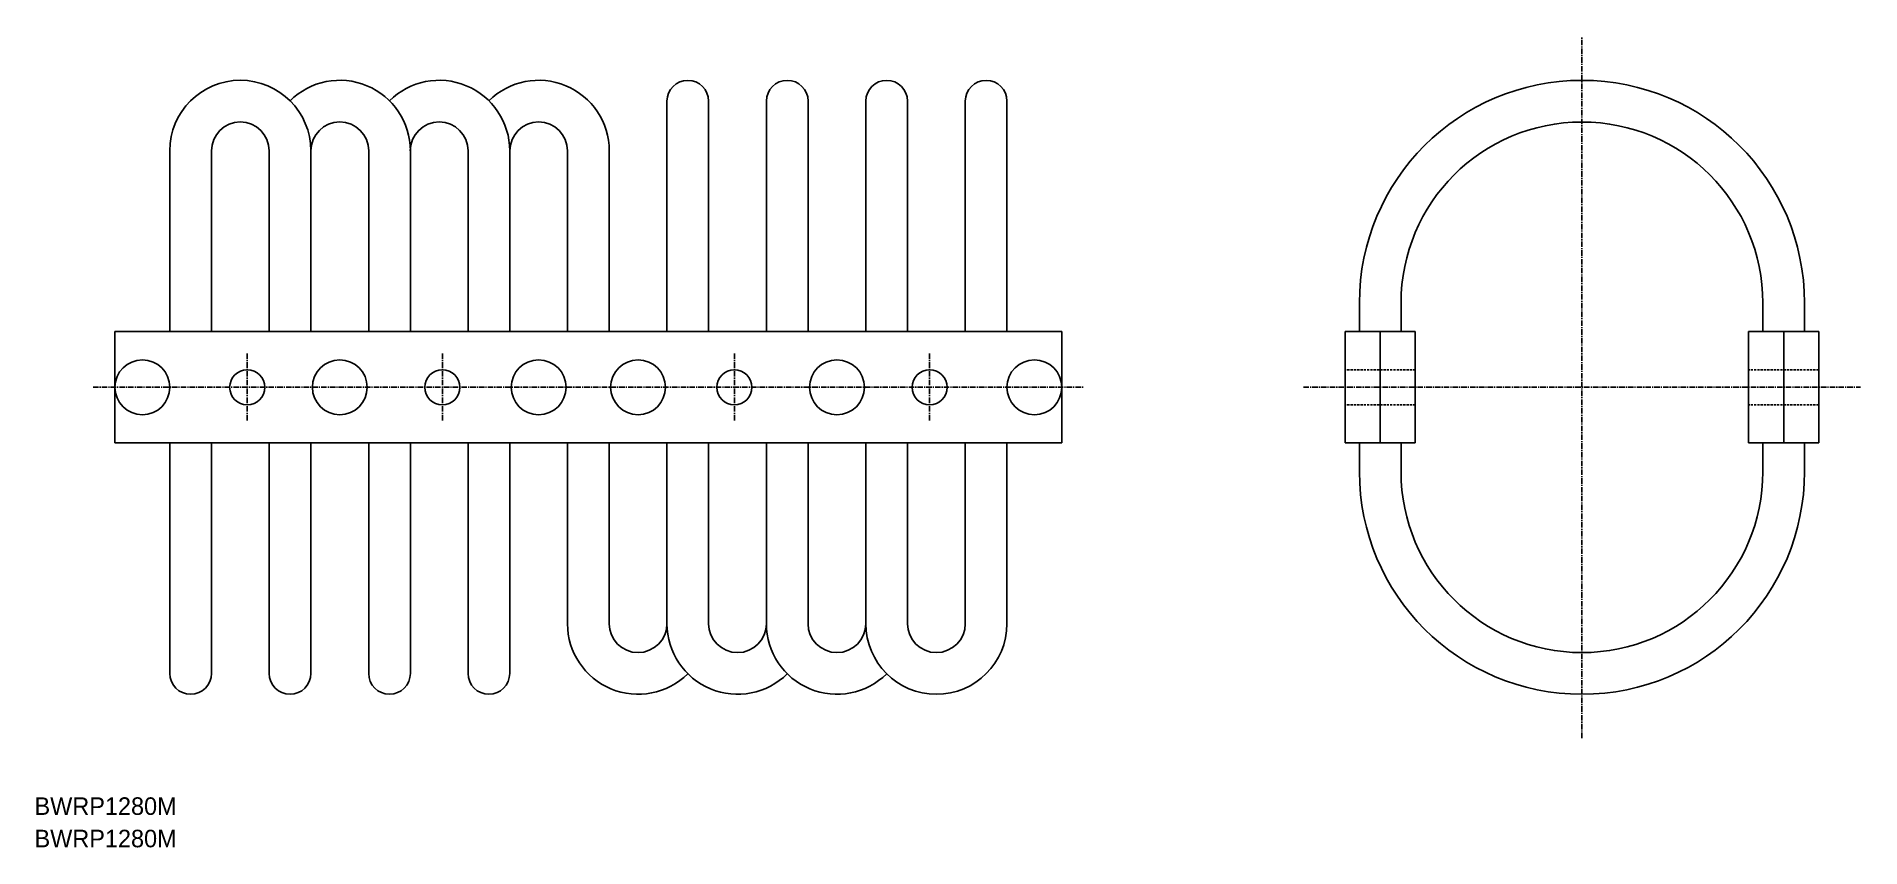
# Model space of a CAD drawing. Extents: x 8 to 424, y -2 to 183.
import ezdxf

# ---------------------------------------------------------------- set-up
doc = ezdxf.new("R2010")
doc.units = 0
doc.linetypes.add('CENTER', pattern=[2, 1.25, -0.25, 0.25, -0.25])
doc.linetypes.add('DASHED', pattern=[0.75, 0.5, -0.25])
doc.layers.get('0').update_dxf_attribs({"linetype": 'CONTINUOUS'})
doc.layers.add('CENTER', color=1, linetype='CENTER')

msp = doc.modelspace()

# ---------------------------------------------------------------- linework, layer by layer
at = {"color": 7, "linetype": 'CONTINUOUS'}
for p, q in [((152.03, 115.3), (152.03, 167.85)), ((161.53, 115.3), (161.53, 167.85)), ((174.71, 115.3), (174.71, 167.85)), ((184.21, 115.3), (184.21, 167.85)), ((197.38, 115.3), (197.38, 167.85)), ((206.88, 115.3), (206.88, 167.85)), ((220.06, 115.3), (220.06, 167.85)), ((229.56, 115.3), (229.56, 167.85)), ((38.66, 156.52), (38.66, 115.3)), ((48.16, 156.52), (48.16, 115.3)), ((61.33, 156.52), (61.33, 115.3)), ((61.33, 156.52), (61.33, 115.3)), ((70.83, 156.52), (70.83, 115.3)), ((70.83, 156.52), (70.83, 115.3)), ((84.01, 156.52), (84.01, 115.3)), ((93.51, 156.52), (93.51, 115.3)), ((106.68, 156.52), (106.68, 115.3)), ((116.18, 156.52), (116.18, 115.3)), ((129.36, 156.52), (129.36, 115.3)), ((138.86, 156.52), (138.86, 115.3)), ((309.92, 121.85), (309.92, 115.3)), ((319.42, 121.85), (319.42, 115.3)), ((401.92, 121.85), (401.92, 115.3)), ((411.42, 121.85), (411.42, 115.3)), ((26.16, 115.3), (26.16, 89.9)), ((26.16, 115.3), (242.06, 115.3)), ((242.06, 115.3), (242.06, 89.9)), ((306.67, 89.9), (306.67, 115.3)), ((322.67, 115.3), (306.67, 115.3)), ((314.67, 115.3), (314.67, 89.9)), ((322.67, 89.9), (322.67, 115.3)), ((398.67, 89.9), (398.67, 115.3)), ((398.67, 115.3), (414.67, 115.3)), ((406.67, 115.35), (406.67, 115.3)), ((406.67, 115.3), (406.67, 89.9)), ((414.67, 89.9), (414.67, 115.3)), ((26.16, 89.9), (242.06, 89.9)), ((38.66, 89.9), (38.66, 37.35)), ((48.16, 89.9), (48.16, 37.35)), ((61.33, 89.9), (61.33, 37.35)), ((70.83, 89.9), (70.83, 37.35)), ((84.01, 89.9), (84.01, 37.35)), ((93.51, 89.9), (93.51, 37.35)), ((106.68, 89.9), (106.68, 37.35)), ((116.18, 89.9), (116.18, 37.35)), ((129.36, 89.9), (129.36, 48.69)), ((138.86, 89.9), (138.86, 48.69)), ((152.03, 48.69), (152.03, 89.9)), ((152.03, 48.69), (152.03, 89.9)), ((161.53, 48.69), (161.53, 89.9)), ((161.53, 48.69), (161.53, 89.9)), ((174.71, 48.69), (174.71, 89.9)), ((184.21, 48.69), (184.21, 89.9)), ((197.38, 48.69), (197.38, 89.9)), ((197.38, 48.69), (197.38, 89.9)), ((206.88, 48.69), (206.88, 89.9)), ((206.88, 48.69), (206.88, 89.9)), ((220.06, 48.69), (220.06, 89.9)), ((229.56, 48.69), (229.56, 89.9)), ((322.67, 89.9), (306.67, 89.9)), ((309.92, 83.35), (309.92, 89.9)), ((319.42, 83.35), (319.42, 89.9)), ((398.67, 89.9), (414.67, 89.9)), ((401.92, 83.35), (401.92, 89.9)), ((411.42, 83.35), (411.42, 89.9))]:
    msp.add_line(p, q, dxfattribs=at)
at = {"color": 3, "linetype": 'DASHED'}
for p, q in [((322.67, 106.6), (306.67, 106.6)), ((414.67, 106.6), (398.67, 106.6)), ((322.67, 98.6), (306.67, 98.6)), ((414.67, 98.6), (398.67, 98.6))]:
    msp.add_line(p, q, dxfattribs=at)
at = {"color": 7, "linetype": 'CONTINUOUS'}
for centre, radius in [((32.41, 102.6), 6.25), ((77.42, 102.6), 6.25), ((122.77, 102.6), 6.25), ((145.44, 102.6), 6.25), ((190.79, 102.6), 6.25), ((235.81, 102.6), 6.25), ((56.31, 102.6), 4), ((100.81, 102.6), 4), ((167.41, 102.6), 4), ((211.91, 102.6), 4)]:
    msp.add_circle(centre, radius, dxfattribs=at)
for centre, radius, start, end in [((54.74, 156.52), 16.09, 0, 180), ((77.42, 156.52), 16.09, 0, 134.8085), ((100.09, 156.52), 16.09, 0, 134.8085), ((122.77, 156.52), 16.09, 0, 134.8085), ((156.78, 167.85), 4.75, 0, 180), ((179.46, 167.85), 4.75, 0, 180), ((202.13, 167.85), 4.75, 0, 180), ((224.81, 167.85), 4.75, 0, 180), ((360.67, 121.85), 50.75, 0, 180), ((54.74, 156.52), 6.59, 0, 180), ((77.42, 156.52), 6.59, 0, 180), ((100.09, 156.52), 6.59, 0, 180), ((122.77, 156.52), 6.59, 0, 180), ((360.67, 121.85), 41.25, 0, 180), ((360.67, 83.35), 50.75, 180, 0), ((360.67, 83.35), 41.25, 180, 0), ((145.44, 48.69), 16.09, 180, 314.8085), ((145.44, 48.69), 6.59, 180, 0), ((168.12, 48.69), 16.09, 180, 314.8085), ((168.12, 48.69), 6.59, 180, 0), ((190.79, 48.69), 16.09, 180, 314.8085), ((190.79, 48.69), 6.59, 180, 0), ((213.47, 48.69), 16.09, 180, 0), ((213.47, 48.69), 6.59, 180, 0), ((43.41, 37.35), 4.75, 180, 0), ((66.08, 37.35), 4.75, 180, 0), ((88.76, 37.35), 4.75, 180, 0), ((111.43, 37.35), 4.75, 180, 0)]:
    msp.add_arc(centre, radius, start, end, dxfattribs=at)
at = {"layer": 'CENTER', "color": 1, "linetype": 'CENTER'}
for p, q in [((360.67, 22.6), (360.67, 182.6)), ((56.31, 110.3), (56.31, 94.9)), ((100.81, 110.3), (100.81, 94.9)), ((167.41, 110.3), (167.41, 94.9)), ((211.91, 110.3), (211.91, 94.9)), ((211.91, 110.3), (211.91, 94.9)), ((21.16, 102.6), (247.06, 102.6)), ((297.16, 102.6), (424.19, 102.6))]:
    msp.add_line(p, q, dxfattribs=at)

# ---------------------------------------------------------------- texts
at = {"color": 7, "linetype": 'CONTINUOUS'}
for p in [(7.82, 5.09), (7.82, -2.3)]:
    msp.add_text('BWRP1280M', height=4, dxfattribs=at).set_placement(p)

doc.saveas('drawing.dxf')
